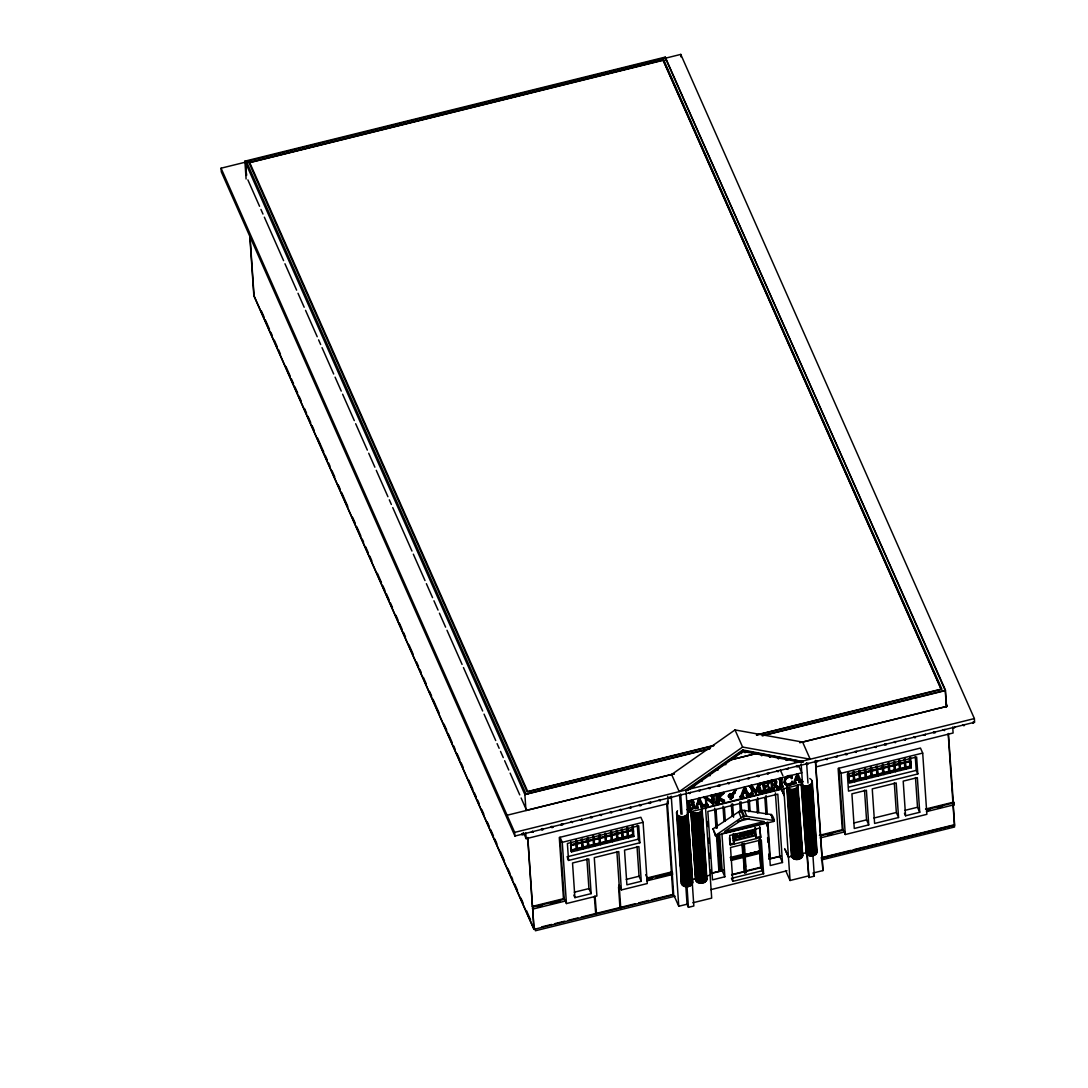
<?xml version="1.0" encoding="UTF-8"?>
<svg xmlns="http://www.w3.org/2000/svg" width="1088" height="1088" viewBox="0 0 1088 1088"><rect width="100%" height="100%" fill="white"/><g stroke="black" fill="none" stroke-linecap="round" stroke-linejoin="round"><path stroke-width="1.5" d="M791.534 778.627C790.296 774.955 784.462 778.831 785.346 781.918C786.053 787.399 792.118 781.714 792.581 782.054L792.309 784.298C782.517 791.017 781.021 773.799 791.547 775.635C792.01 781.102 791.751 775.839 788.705 776.492M791.547 775.635L791.942 778.491M700.441 800.088L698.958 798.293L695.953 806.548L694.62 807.595L694.987 808.629L698.142 807.84L696.714 806.63L697.49 804.086L700.713 803.284C701.012 807.269 703.569 808.506 704.29 805.188L702.671 804.413M698.142 807.84L697.83 806.779M704.602 806.249L704.29 805.188M745.851 788.854L744.967 786.828C742.9 789.398 741.214 794.866 740.398 797.382L743.553 796.606L742.125 795.382L742.9 792.839L746.11 792.05M743.553 796.606L743.226 795.546M746.926 793.71L746.504 795.872L750.013 795.002L748.082 793.166M750.013 795.002L748.707 794.444L745.525 788.106M768.196 786.597L768.101 785.835L764.837 786.733C762.062 779.552 771.406 786.461 768.4 781.238L761.913 782.843L763.15 783.278L763.613 789.398L762.362 791.126L769.039 789.48L769.325 787.372L767.611 789.303L764.986 789.847L764.551 786.529L767.87 785.849L768.196 786.597L764.878 787.277L764.551 786.529M769.325 787.372L769.651 788.12C771.066 791.561 760.118 792.758 763.926 790.69C763.368 782.884 760.444 783.306 768.726 781.986M768.4 781.238L768.74 783.958M800.809 780.11L802.427 780.885C801.706 784.203 799.15 782.966 798.85 778.994L795.627 779.783C792.962 782.054 796.906 782.775 795.151 782.993M798.578 775.798L797.708 773.772C795.641 776.342 793.954 781.81 793.125 784.339L796.294 783.55L794.852 782.326M802.74 781.959L802.427 780.885M792.309 784.298L792.254 781.306M570.615 821.97L572.465 822.582L571.635 821.345M609.77 812.274L611.606 812.899L610.776 811.662M629.34 807.432L630.958 808.18L630.632 806.82M658.689 800.156L660.321 800.918L659.994 799.558M692.675 786.121L694.049 786.964L694.647 785.822M698.401 790.337L699.761 791.18L700.182 789.888M700.55 780.572L701.923 781.415L702.345 780.123M708.438 775.01L710.056 775.771L709.988 774.466M716.312 769.461L717.93 770.222L717.604 768.862M739.935 752.814L741.567 753.576L741.499 752.27M737.542 780.64L738.902 781.483L739.337 780.205M754.46 753.44L753.141 754.256L752.434 753.182M825.615 758.839L826.989 759.682L827.41 758.39M864.756 749.142L866.13 749.999L866.551 748.707M913.689 737.038L915.062 737.882L915.484 736.59M952.843 727.342L953.931 728.226L954.815 727.042M730.225 799.041L732.047 797.898L733.108 793.438L732.346 797.79L730.388 799.245L732.714 797.817L733.788 793.274L735.189 792.921M738.67 811.838A5.957 3.876 -22.7 0 1 740.969 810.737L741.989 810.492A5.957 3.876 -22.7 0 1 744.342 810.424L771.446 814.572L771.161 815.483M774.166 820.842C766.238 807.174 776.587 819.318 773.5 821.481L715.17 835.666L741.159 817.782L738.67 811.838L712.926 828.893L713.157 829.845M733.897 793.519L735.08 792.662C732.482 794.09 734.862 790.323 736.29 790.418C734.536 788.596 731.231 795.546 733.23 793.696M733.856 792.962C736.399 789.126 735.733 789.738 733.285 793.383M733.788 793.274L732.605 797.572L730.238 798.918M732.02 793.71L733.176 793.138M701.094 807.119L701.515 804.943M746.504 795.872L747.429 794.92L746.45 792.798L743.226 793.587L742.451 796.13L743.566 796.294M802.414 781.211L798.905 782.068L799.653 780.654M692.675 882.83L687.806 811.757L692.675 882.83C691.533 887.604 683.332 888.202 681.414 883.728L676.546 812.641L677.498 810.669M687.902 812.79C686.827 817.918 677.022 818.19 676.546 812.641M696.143 881.171L691.37 811.118C694.158 814.735 702.508 813.457 702.059 808.221L706.928 879.308C705.854 884.435 696.048 884.721 695.572 879.172L690.907 810.791M695.572 879.172L695.871 878.138M791.955 857.453L787.168 787.399C789.97 791.03 798.32 789.738 797.871 784.502L802.74 855.59C801.666 860.717 791.86 861.002 791.384 855.454M812.219 780.953L817.088 852.04C815.973 856.501 809.05 857.208 806.29 853.903L801.516 783.85C804.998 789.507 817.292 782.789 809.798 778.505M772.521 780.654C770.494 783.618 773.704 787.032 775.513 783.319C776.519 779.43 769.583 781.456 772.738 785.074M760.036 787.671C763.708 794.417 755.412 793.315 758.622 785.06L756.024 792.146L751.754 785.373C746.926 785.142 754.446 789.249 750.856 793.397C748.49 795.124 755.548 793.506 751.563 788.895M761.722 790.976C758.989 795.682 758.268 789.929 758.622 785.06M698.958 798.293L696.606 806.507L694.987 808.629M744.369 787.046L742.016 795.26L740.398 797.382M797.11 773.99L794.743 782.218L793.125 784.339M697.49 804.086L697.041 807.378L698.156 807.527M795.627 779.783L795.26 783.251M697.68 803.529L698.972 799.748L700.822 803.583L698.006 804.277L697.68 803.529L700.495 802.835L701.039 804.032L697.83 804.834M698.006 804.277L698.972 799.748M743.09 792.295L744.369 788.514L746.232 792.336L743.417 793.043L743.09 792.295L745.892 791.588M743.417 793.043L744.369 788.514M796.158 779.987L797.436 776.206L798.959 779.294L796.158 779.987L797.11 775.458M711.484 795.722L710.831 795.505L713.932 794.73L712.803 796.035L713.578 804.073L706.058 798.374L713.075 804.277M704.752 797.001L705.894 796.729L712.871 802.414C709.417 792.486 716.366 793.37 713.578 804.073M762.049 791.724C759.111 792.418 758.662 784.829 761.26 784.135C758.336 780.518 756.228 789.616 755.698 791.398L756.024 792.146M758.526 783.7L758.322 785.958M751.522 787.209C750.326 791.656 755.426 795.478 750.162 794.675C752.488 793.778 752.787 786.76 749.727 787.005L749.401 785.944M737.487 836.182L735.91 837.039M706.058 798.374L706.493 804.073L707.771 804.644L704.657 805.419L705.799 803.284L705.391 798.048L704.249 797.123M706.384 799.122L706.833 804.821L708.098 805.392L704.983 806.167L706.126 804.862L705.786 799.15L703.909 797.205M752.284 788.351L755.643 793.737L757.18 788.936M756.106 793.574L758.962 785.808M735.692 835.448L736.331 835.774L734.699 836.944L736.318 836.074M768.944 787.386L769.27 788.134C768.808 791.194 762.987 791.778 764.878 787.277M770.766 789.874C774.574 787.794 768.332 780.586 771.95 781.211C774.955 778.75 779.294 782.231 775.173 784.611C777.906 786.842 779.77 789.779 776.03 787.209A113.533 78.907 -23.8 0 0 774.017 784.747C771.732 783.238 771.61 789.004 773.949 787.943C767.217 795.165 774.819 781.47 769.842 781.198C771.99 778.614 780.014 779.824 774.846 783.863M791.86 781.32L792.186 782.068C789.861 789.562 780.817 780.912 787.018 777.172M736.018 835.366L734.754 835.679M734.699 836.944L734.59 835.326L735.733 835.57M740.751 834.428L740.574 833.748L740.275 835.176L740.738 834.115L741.554 835.176M716.638 802.427C715.047 804.617 716.829 793.125 716.217 795.505C719.372 797.477 714.571 804.467 716.978 803.175M688.881 810.138C686.283 811.063 689.683 801.285 687.126 801.366M687.657 810.451L688.786 809.295L687.82 801.693M689.697 805.229L689.37 804.481C696.347 803.447 687.439 798.66 689.697 805.229C693.246 805.963 693.6 799.898 690.078 801.013M780.15 786.175L779.865 779.144L778.654 778.695L782.136 777.838L781.782 786.053L783.061 786.828L779.579 787.698L779.198 786.665L780.15 786.175L779.579 787.698M780.477 786.923L779.674 778.954M741.717 835.203L740.112 835.87L741.581 835.516L740.574 833.748M737.202 834.374L737.882 837.094L733.149 837.855L737.215 836.767L736.698 835.557M717.278 794.77C720.977 792.54 713.32 794.743 715.496 794.716M716.217 795.505L715.156 795.246L718.692 794.376L717.604 795.518L717.767 798.51C722.622 796.13 718.719 790.582 723.86 793.397L719.168 797.939C722.949 799.734 726.158 803.447 720.854 800.673C715.156 795.668 721.004 804.141 717.4 803.066M782.136 777.838L781.062 779.511L782.027 786.583M739.867 833.612L738.997 836.278L739.867 833.612C741.69 831.667 744.627 837.651 742.37 833.544L741.594 833.19M521.791 833.898C521.329 836.332 525.722 833.789 522.702 833.462M560.932 824.201C560.483 826.635 564.876 824.106 561.843 823.766M649.006 802.4C648.394 804.59 652.773 802.74 650.202 801.978M688.704 792.567L689.697 793.642L690.404 792.309M727.858 782.884L728.838 783.958L729.545 782.626M777.458 757.86L778.45 758.934L779.334 757.751M776.778 770.766L778.056 771.8L778.478 770.508M815.932 761.07L816.925 762.144L817.618 760.825M904.006 739.269L905.27 740.302L905.692 739.01M943.146 729.572L944.425 730.619L944.846 729.327M720.909 793.519L717.767 798.51M737.174 835.244C737.773 833.082 730.796 835.312 733.652 836.373L733.475 835.734M719.168 797.939L718.828 797.191L723.479 792.363M737.65 835.897L737.365 834.727M600.236 814.341L601.066 815.592L601.95 814.395M679.089 794.825L679.905 796.062L680.612 794.73M760.934 754.582L761.763 755.82L762.457 754.487M767.162 773.024L767.992 774.262L768.686 772.929M855.236 751.223L856.066 752.461L856.773 751.128M894.39 741.526L895.206 742.764L895.914 741.431M752.95 831.436L755.045 831.082L753.114 831.803L753.875 830.674M753.603 831.994L752.502 831.681L753.807 830.566L754.161 831.3M752.651 832.034L753.957 830.933L753.114 831.803M736.862 836.006L737.052 834.795L733.489 836.019M751.686 832.714L752.787 830.824L751.495 832.388M751.482 831.735L752.311 831.069L751.332 832.021M735.012 729.926L671.622 774.506L679.198 791.642L742.587 747.062L810.193 759.206L802.618 742.084L735.012 729.926L742.587 747.062M688.078 790.242L743.145 751.441L801.094 762.253L803.366 761.695L742.778 749.945L685.399 790.106L685.712 790.826L688.078 790.242L687.766 789.521L514.678 832.374L514.923 836.033L974.617 722.228L974.372 718.57L680.762 54.4L665.938 58.072M685.712 790.826L743.09 750.652L803.366 761.695M689.289 810.03C691.587 810.057 696.034 808.166 694.321 805.229A2.502 1.741 -23.8 0 0 693.301 804.726L692.335 804.712L692.58 803.57A2.448 1.7 -23.8 0 0 693.138 803.08M692.335 804.712L692.906 804.318A2.448 1.7 -23.8 0 0 693.967 802.808C694.566 798.891 685.182 802.618 688.16 802.441M551.521 826.322C549.508 827.886 554.39 828.158 552.84 826.363M639.608 804.522C637.595 806.072 642.464 806.358 640.914 804.562M718.447 785.006C716.434 786.556 721.317 786.842 719.753 785.046M786.175 759.111C784.122 760.934 789.494 760.634 787.263 759.057M806.521 763.191C804.508 764.755 809.39 765.027 807.84 763.246M933.749 731.707C931.736 733.258 936.605 733.543 935.054 731.748M791.969 783.55L786.95 784.91L784.666 783.999L783.999 782.49L786.27 778.097L791.887 776.383M755.779 792.826L755.643 793.737M744.722 751.237C742.098 752.515 747.293 753.44 745.783 751.373M590.934 816.544C588.2 818.094 593.994 818.448 591.75 816.571M769.746 755.915L769.556 757.302L771.106 756.364M669.773 797.028C667.148 798.306 672.343 799.231 670.82 797.164M794.784 760.58L794.58 761.981L796.13 761.042M757.846 775.214C755.222 776.506 760.43 777.417 758.907 775.35M797.001 765.53C794.362 766.809 799.571 767.734 798.048 765.666M845.934 753.413C843.295 754.705 848.504 755.616 846.981 753.549M885.074 743.73C882.436 745.008 887.645 745.933 886.122 743.866M973.148 721.915L972.958 723.316L974.386 722.201M776.356 787.658L778.614 786.787L775.526 784.72M736.154 837.393L737.732 836.767L737.487 835.543M764.837 786.733L764.51 785.985L767.761 785.087L767.87 785.849M770.44 789.126L773.949 787.943M687.33 809.703L688.541 809.39M740.071 796.634L743.226 795.858M792.798 783.591L793.533 783.387M744.627 854.787L759.737 851.047L760.294 852.298L745.171 856.038L744.695 854.95L759.737 851.047L758.989 840.004M761.233 783.85L758.866 784.448M781.266 778.899L778.981 779.443L780.014 779.702M700.767 806.371L704.276 805.501M780.001 786.76L779.198 786.665M528.006 793.778L524.878 794.566L525.966 810.451L674.397 773.745M754.705 832.796L753.644 831.586L754.882 832.878L753.182 832.837L754.732 832.524M246.092 178.99L244.882 161.174L665.244 57.106L945.254 690.499M514.923 836.033L221.313 171.863L221.068 168.205L249.07 161.269M248.962 162.629L663.068 60.03L941.188 689.411M713.497 745.484L527.068 791.71L248.962 162.547M756.391 734.944L941.174 689.126L663.068 60.112M713.918 745.661L527.83 791.738L249.737 162.642L663.843 60.126L941.936 689.221L756.745 735.066M710.178 748.53L526.062 794.104L246.418 161.527L665.598 57.759L665.652 58.562M762.783 735.502L945.241 690.336L946.397 707.336M709.607 748.898L524.878 794.566L244.882 161.174M762.198 735.828L945.458 690.567M728.824 760.294L756.867 753.358M799.748 742.75L946.533 706.452L945.418 690.05L665.434 58.045M507.103 815.238L674.234 773.867M727.695 760.634L757.18 753.331M802.618 742.084L947.294 706.275L945.921 703.161M689.398 789.113L974.372 718.57M523.41 832.483L526.157 838.698L668.277 803.515L667.787 796.307M815.646 767.026L953.102 732.999L952.707 727.233M686.705 801.298L801.774 772.806L798.551 765.517M689.398 804.93L692.539 804.916L693.301 807.636A1.986 1.387 -23.8 0 1 692.553 808.588L690.173 809.268L689.398 804.93L690.173 809.268M689.724 805.678L692.526 805.46L692.961 806.888A1.986 1.387 -23.8 0 1 692.226 807.84L689.846 808.52M795.818 779.239L798.633 778.546L799.177 779.742L795.967 780.531M643.09 822.297L647.265 883.538L621.384 889.943L618.773 851.55L594.279 857.616L596.904 896.009L566.44 903.557L562.265 842.316L643.09 822.297L640.873 817.278L559.286 837.474L563.462 898.702M922.692 753.086L926.867 814.327L845.281 834.523L841.106 773.282L922.692 753.086L920.462 748.054L838.127 768.441L842.302 829.682M705.214 807.704L779.62 789.276M687.48 812.559L802.536 784.067L801.162 763.871M570.982 844.791L575.77 843.608L575.579 840.684M848.463 776.506L910.316 761.192L910.942 762.62M571.037 845.58L575.824 844.383L576.123 848.762L571.336 849.959M848.994 781.211L853.577 780.082L853.278 775.703L848.694 776.846L848.898 779.756M633.148 826.146L633.855 836.468L571.472 851.918L570.846 850.476L633.216 835.04L632.604 826.01M848.817 781.66L910.67 766.346L910.044 757.316M910.602 757.466L911.295 767.788L849.456 783.102L848.749 772.779M566.97 856.841L638.275 839.188L637.323 825.302M848.572 787.127L916.218 770.386L915.266 756.5M741.173 817.782A5.957 3.876 -22.7 0 1 743.471 816.694L744.505 816.435A5.957 3.876 -22.7 0 1 746.844 816.381L773.935 820.515M568.548 860.431L639.866 842.778L638.71 825.806L567.392 843.458L568.548 860.431L567.501 858.038M917.796 773.976L848.518 791.126L847.362 774.153L916.64 757.003L917.796 773.976L916.218 770.386M737.99 821.508L749.102 818.761M760.077 827.954L729.681 835.489L730.334 845.022L760.73 837.502L759.642 826.948L760.73 837.502M746.178 832.456L743.947 833.136L744.627 833.653C742.206 832.13 747.633 831.463 747.81 833.87L747.565 832.116L747.66 833.517L746.191 832.048C747.565 833.231 746.572 830.987 748.925 831.368L750.326 831.953M748.68 834.02L747.143 834.265L749.224 834.564L749.618 831.205L751.74 830.674L751.441 831.558M752.474 831.422L752.461 830.498L754.623 830.362M740.03 833.966L741.594 833.585L742.927 835.298L744.804 835.652L746.912 834.55L744.246 835.516L743.512 834.754L743.702 835.652C736.059 836.128 748.585 835.244 741.35 836.223M749.129 831.858L746.735 832.442L747.714 832.47M751.944 831.164L750.176 831.885M752.488 830.892L754.501 830.525M733.135 836.21C734.4 834.265 733.557 839.854 733.788 835.924M744.11 833.503C745.389 831.545 744.532 837.148 744.763 833.204M749.673 832.429L748.517 832.279L748.83 834.374L747.429 834.727M749.822 832.089C750.747 830.47 751.21 833.993 749.768 833.218L749.945 833.966C757.615 832.578 745.253 835.271 752.243 833.136M751.74 830.674L752.95 831.178M740.112 834.822L741.2 834.55M752.502 831.681L754.283 832.497M734.835 836.386L735.937 836.128M741.404 834.822L739.949 835.176L740.479 836.318L740.452 835.516M752.787 832.524L751.509 832.633M734.808 836.658L736.086 836.128M739.962 835.516L741.295 834.972M746.558 834.945L746.218 834.36M733.883 838.358L733.094 837.746L733.734 837.175M740.833 835.625L741.037 836.59L739.065 837.066L738.834 835.924M746.191 834.102C744.79 835.448 745.729 831.218 745.851 834.455M734.631 835.965L735.379 837.039M751.699 833L752.216 832.47M740.493 836.046L738.29 836.59L739.065 837.066M743.553 835.285L741.186 835.87L741.866 836.386M746.409 834.578L744.097 835.829M746.953 835.122L744.233 835.38L744.056 834.632M753.331 833.204L755.276 833.054L752.053 832.102M733.312 838.222L737.365 837.121L737.229 835.856M738.453 836.944L740.615 835.883M749.958 834.102L752.406 833.49L752.202 832.606L752.624 833.313M733.339 840.222L756.35 834.523M754.841 827.764L755.385 835.706L733.203 841.201L732.768 834.836M730.334 845.022L729.898 844.043L734.006 843.023L733.353 833.476L733.788 834.469M760.281 836.495L756.174 837.502L755.521 827.968M574.301 892.214L588.921 888.597L586.894 858.894M853.658 823.058L866.538 819.862L864.511 790.174M873.977 818.026L896.335 812.491L894.309 782.87M904.917 810.37L917.51 807.255L915.484 777.553M626.266 879.417L639.05 876.248L637.024 846.491M564.536 899.246L532.712 907.12L532.386 906.399L564.21 898.525L560.034 837.284L562.265 842.316M646.639 878.111L672.126 871.801M730.184 857.507L742.764 854.393L742.016 843.35M819.386 835.353L843.05 829.491L838.889 768.25L841.106 773.282M925.507 809.078L953.822 802.074L954.135 802.794L954.271 804.739L926.473 811.621M646.952 878.832L672.452 872.522L672.574 874.48L646.898 880.831M820.583 835.856L843.377 830.212M926.582 809.608L954.135 802.794M730.592 858.446L743.186 855.318L742.424 844.274M744.695 854.95L759.818 851.21M574.899 897.641L591.138 893.629L588.785 858.976L572.533 863.002L574.899 897.641L573.784 895.125M868.754 824.894L854.27 828.485L851.918 793.832L866.402 790.255L868.754 824.894L866.538 819.862M898.552 817.523L874.602 823.453L872.25 788.895L896.199 782.966L898.552 817.523L896.335 812.491M905.57 815.782L919.727 812.274L917.361 777.634L903.203 781.13L905.57 815.782L904.454 813.266M594.334 896.349L595.721 914.097L533.95 929.383L532.671 908.317M537.445 907.134L542.368 905.91M550.446 903.91L560.143 901.517M641.267 881.28L626.892 884.83L624.526 850.122L638.901 846.573L641.267 881.28L639.05 876.248M647.442 879.906L652.256 878.71M656.214 877.73L669.909 874.344M827.818 835.244L832.742 834.034M926.99 810.696L930.267 809.894M937.57 808.085L942.48 806.861M731.082 859.534L743.662 856.419L742.805 843.798M565.638 900.959L532.834 909.078L532.522 908.358M820.202 837.937L844.723 831.858M731.136 860.445L743.73 857.33L744.79 872.916L746.3 872.535L745.239 856.95L760.362 853.21L760.294 852.298M723.615 870.155L711.253 873.215L711.022 869.883M769.026 858.922L781.225 855.902M711.348 873.419L723.71 870.359M769.801 858.949L781.32 856.106M692.662 879.444L695.83 878.669M706.955 875.908L710.124 875.133M785.223 849.837L788.46 857.086L793.383 855.875M802.903 853.522L806.643 852.584L808.914 877.513L814.327 876.166L812.831 854.162M745.606 870.971L760.73 867.231L759.669 851.646L760.362 853.21M731.571 874.616L744.165 871.502L744.79 872.916M731.762 874.929L760.934 867.707L759.057 840.167M724.866 876.778L712.504 879.838L707.839 811.458L777.811 794.145L782.476 862.512L770.277 865.531L767.339 822.419L721.929 833.653L724.866 876.778L722.106 870.536M541.797 926.867L551.67 924.433M554.948 923.617L564.822 921.169M568.099 920.366L577.973 917.918M581.25 917.102L635.501 903.679M638.792 902.863L648.652 900.415M651.943 899.613L673.309 894.322M821.263 857.698L850.843 850.367M854.134 849.551L863.994 847.117M867.286 846.301L877.146 843.853M880.437 843.037L952.762 825.139M821.277 858.146L954.434 825.18M821.957 858.092L954.638 825.248L953.197 804.209M732.809 881.362L763.613 873.746L761.301 839.895L730.51 847.511L732.809 881.362L731.476 878.356L762.28 870.726L760.077 838.576M675.104 896.186L535.378 930.77L535.228 928.499M821.413 859.955L954.557 827.002L948.233 734.278M710.804 889.644L786.978 870.781M667.434 803.039L673.69 894.798L678.762 906.263L687.058 904.21L685.807 885.863M692.838 902.782L711.688 898.117L705.554 808.03M812.94 873.052L822.99 870.563L815.497 760.512M785.658 870.563L790.051 880.491L808.234 875.99M687.058 904.21L688.432 907.338L693.845 905.991L686.106 792.363M755.698 791.398L752.162 786.026L749.727 787.005M706.221 797.477L704.235 798.266M687.575 801.258L692.145 800.278L693.641 802.06A2.448 1.7 -23.8 0 1 693.532 802.441M721.63 793.669L723.86 793.397M780.858 786.529L782.734 786.08L781.701 785.835M749.686 794.254L746.123 794.838M717.06 802.318L718.964 801.87L717.658 801.108M723.398 800.768L724.2 800.265L718.828 797.191M697.816 807.092L694.62 807.595M721.235 794.267L720.691 793.886M688.051 812.586L689.819 812.206A5.739 3.998 -3.9 0 0 689.819 811.158M772.562 784.312C774.139 784.938 777.022 780.762 773.881 780.368M772.439 784.747L774.357 785.495A113.533 78.907 -23.8 0 1 776.356 787.957L776.696 788.406M688.962 809.282C691.261 809.309 695.708 807.418 693.994 804.481A2.502 1.741 -23.8 0 0 692.974 803.978L691.995 803.964M774.275 788.691L772.997 788.569L772.766 785.495M754.12 832.946L753.182 832.837M802.754 781.633L801.434 781.388L798.252 775.05M704.616 805.936L703.297 805.691L700.114 799.34M730.837 794.702C727.926 792.132 729.83 800.319 730.782 794.893M729.681 797.218C732.85 796.538 731.095 791.153 728.756 794.866A4.134 2.883 -23.8 0 0 728.307 796.117C732.986 800.986 729.667 788.936 729.531 796.906M753.399 831.45L754.555 832.429M754.038 832.007L753.644 831.586M620.568 809.227L621.398 810.478L619.521 810.057M581.427 818.924L582.243 820.162L580.38 819.74M532.494 831.042L533.31 832.279L531.447 831.858M737.079 835.502L737.786 836.155M752.787 833.68L752.202 832.606M747.266 834.374L747.946 834.877M737.147 835.638C739.133 837.474 732.958 839.066 733.067 837.338M754.854 832.347L754.882 832.878M746.912 834.55L745.634 833.245L747.293 834.632L749.224 834.564M746.871 832.592L746.191 832.048M731.326 793.995L728.892 795.165A4.134 2.883 -23.8 0 0 728.443 796.43C728.783 799.517 733.094 795.614 731.326 793.818M741.758 833.544L742.533 833.898M725.75 763.368L725.805 764.674L724.2 764.306M705.894 796.729L712.871 802.414M925.276 734.169L925.099 735.366L923.494 734.998M876.343 746.286L875.922 747.565L874.521 746.926M837.189 755.97L837.026 757.166L835.38 756.609M788.256 768.087L787.834 769.379L786.447 768.726M733.856 757.928L733.679 759.125L732.074 758.758M749.115 777.784L748.694 779.062L747.293 778.423M709.974 787.467L709.811 788.664L708.193 788.297M745.797 833.598L746.382 834.85M691.288 880.002L692.104 880.831M767.448 782.231L768.346 784.067M964.594 724.622L963.995 725.764L962.594 725.125M751.862 787.957L754.12 791.384M816.517 850.041L817.088 852.04M806.29 853.903L801.162 784.543M802.169 853.59L802.74 855.59M953.958 804.018L954.271 804.739M910.67 766.346L911.295 767.788M905.923 769.121L904.672 758.649M917.51 807.255L919.727 812.274M900.578 770.44L899.327 759.968M895.383 771.718L894.214 762.552M889.807 773.106L888.556 762.634M883.918 774.561L882.667 764.102M878.016 776.03L876.86 766.85M872.086 777.498L870.835 767.026M866.306 778.926L865.055 768.454M860.54 780.354L859.384 771.174M854.76 781.782L853.509 771.31M843.05 829.491L845.281 834.523M800.782 761.546L801.094 762.253M799.775 781.32L800.115 782.068M798.85 781.796L799.231 782.816M795.967 782.49L796.294 783.55M792.758 783.292L793.098 784.04M780.341 769.978L782.911 775.785M782.19 778.124L782.517 778.872M781.238 778.614L781.565 779.362M782.734 785.767L783.061 786.515M782.734 786.08L783.061 786.828M778.654 778.695L778.994 779.77M778.614 786.787L778.94 787.848M772.29 780.858L772.616 781.606M813.402 874.086L814.327 876.166M770.862 781.143L771.188 781.891M773.949 788.256L774.275 789.004M769.828 780.885L770.168 781.633M769.842 781.198L770.168 781.946M772.847 788.011L773.174 788.759M771.338 788.351L771.664 789.099M770.399 788.841L770.726 789.589M767.761 785.087L768.169 785.876M769.039 789.48L769.379 790.228M764.701 783.469L764.374 782.721L764.51 785.985M762.96 783.102L763.286 783.85M761.913 782.843L762.239 783.904M764.986 789.847L765.313 790.595M760.934 783.387L761.26 784.135M763.422 790.31L763.762 791.058M759.886 783.904L760.213 784.652M762.321 790.84L762.702 791.874M761.722 791.289L762.049 792.037M742.778 749.945L743.09 750.652M760.621 791.044L760.961 791.792M784.693 848.586L788.46 857.086M759.111 791.37L759.438 792.118M758.254 791.846L758.635 792.88M751.754 785.373L752.08 786.121M752.869 793.166L753.209 794.226M751.903 793.179L752.23 793.927M779.715 856.27L782.476 862.512M750.856 793.397L751.196 794.145M749.836 793.927L750.162 794.675M749.686 793.941L750.217 794.961M747.048 794.376L747.374 795.124M742.9 792.839L743.226 793.587M742.125 795.382L742.519 796.307M740.03 796.348L740.357 797.096M755.385 835.706L756.622 838.522M752.461 830.498L752.638 831.259M752.352 832.184L752.746 833.068M752.406 833.49L752.066 833.054M751.346 832.279L751.55 833.177L751.454 831.286M749.618 831.205L749.809 831.953M747.456 833.109L747.81 833.87M760.73 867.231L763.613 873.746M743.906 832.619L744.097 833.367M743.702 835.652L743.022 835.149M741.037 836.59L738.439 836.822L738.262 836.06M740.289 835.557L740.642 836.4M724.2 800.265L724.526 801.013M724.2 800.578L724.526 801.326M720.936 793.723L721.262 794.471M720.011 793.22L720.351 793.968M720.011 793.519L720.351 794.267M722.282 801.883L718.012 798.102L717.794 798.932M718.366 793.628L718.746 794.662M717.441 794.417L717.767 795.165M742.764 854.393L743.662 856.419M718.95 801.557L719.29 802.618M732.931 835.326L733.122 836.087M714.83 794.498L715.156 795.573M717.903 801.625L718.23 802.373M713.932 794.73L714.286 795.763M716.366 801.965L716.693 802.713M712.98 795.546L713.306 796.294M734.006 843.023L734.441 844.002M715.36 802.468L715.741 803.502M745.81 871.447L746.3 872.535M712.218 796.525L711.892 795.777L712.545 801.666M710.831 795.505L711.158 796.566M707.771 804.331L708.098 805.392M706.724 804.372L707.05 805.12M705.622 804.603L705.949 805.351M704.602 805.134L704.983 806.167M701.638 805.623L701.978 806.371M700.713 806.086L701.039 806.834M696.714 806.63L697.122 807.554M689.275 801.366L689.602 802.114M686.759 801.448L687.099 802.196M686.759 801.761L687.099 802.509M688.296 808.914L688.636 809.662M687.276 809.418L687.602 810.166M667.325 801.353L668.277 803.515M638.275 839.188L639.866 842.778M633.502 831.314L632.862 829.872L570.493 845.308L571.132 846.75M633.216 835.04L633.855 836.468M645.728 874.725L646.83 877.227M628.47 837.801L627.218 827.329M623.125 839.12L621.969 829.954M617.93 840.412L616.774 831.232M612.367 841.786L611.116 831.327M606.465 843.254L605.309 834.074M619.167 884.925L621.384 889.943M600.562 844.71L599.406 835.53M619.303 886.87L619.616 887.59L619.48 885.632M594.633 846.178L593.382 835.706M588.853 847.606L587.697 838.426M583.086 849.034L581.93 839.854M577.306 850.462L576.055 840.004M588.921 888.597L591.138 893.629M247.887 179.901L259.556 206.298M260.93 209.413L262.983 214.064M264.357 217.178L283.587 260.658M284.947 263.758L296.63 290.17M298.003 293.27L304.178 307.251M305.551 310.352L317.22 336.75M318.594 339.864L320.647 344.515M322.021 347.63L333.69 374.027M335.063 377.128L341.251 391.109M342.625 394.21L354.294 420.621M355.667 423.722L367.336 450.119M368.71 453.234L374.884 467.201M376.258 470.315L387.926 496.713M389.3 499.814L391.367 504.478M392.741 507.579L411.958 551.058M413.331 554.173L425 580.57M426.374 583.671L432.548 597.652M433.922 600.766L438.042 610.082M439.416 613.183L445.604 627.164M446.978 630.265L462.074 664.428M463.447 667.542L482.664 711.022M484.038 714.122L495.72 740.534M497.094 743.634L499.147 748.299M500.521 751.4L503.268 757.615M504.642 760.716L508.762 770.032M510.136 773.146L519.738 794.879M521.111 797.994L525.926 808.86M564.21 898.525L566.44 903.557M221.068 168.205L514.678 832.374M533.134 906.209L533.46 906.93M261.242 310.624L263.99 316.839M265.363 319.954L269.484 329.27M270.858 332.384L272.231 335.485M274.285 340.15L277.046 346.365M278.419 349.479L280.473 354.144M285.967 366.574L290.088 375.904M291.475 379.005L293.529 383.67M294.902 386.784L297.65 392.999M299.023 396.114L301.09 400.765M304.518 408.544L306.585 413.209M307.958 416.31L310.706 422.525M312.079 425.639L314.146 430.304M317.574 438.07L323.762 452.064M325.135 455.165L327.202 459.83M328.576 462.944L329.95 466.045M332.003 470.71L334.75 476.925M338.191 484.704L340.245 489.369M341.632 492.47L347.806 506.464M352.621 517.344L355.368 523.559M356.742 526.66L360.862 535.99M362.236 539.104L363.61 542.205M365.677 546.87L368.424 553.085M369.798 556.199L371.851 560.864M377.359 573.294L381.48 582.624M382.854 585.725L384.907 590.39M386.281 593.504L389.028 599.719M390.402 602.82L392.469 607.485M395.91 615.264L397.963 619.915M399.337 623.03L402.084 629.245M403.458 632.359L405.525 637.01M408.966 644.79L413.086 654.119M416.514 661.885L418.581 666.55M419.954 669.65L421.328 672.765M423.382 677.43L426.142 683.645M429.57 691.41L431.637 696.075M433.01 699.19L439.185 713.17M443.999 724.05L446.746 730.266M448.12 733.38L452.241 742.71M453.614 745.81L454.988 748.925M457.055 753.59L459.802 759.805M461.176 762.906L463.243 767.57M468.738 780.014L472.858 789.33M474.232 792.445L476.299 797.11M477.673 800.21L479.046 803.325M481.794 809.54L483.847 814.205M487.288 821.97L489.342 826.635M490.729 829.75L493.476 835.965M494.85 839.066L496.903 843.73M500.344 851.51L504.465 860.826M507.906 868.605L509.959 873.27M511.333 876.37L512.706 879.485M514.774 884.15L517.521 890.365M520.948 898.13L523.015 902.795M526.456 910.561L530.577 919.89M533.95 929.383L253.858 295.773L249.764 235.702M771.637 817.02L773.5 821.481M744.369 810.424L746.858 816.381M744.505 816.435L742.016 810.478L740.969 810.737L743.471 816.694M713.116 828.798L715.605 834.754M713.782 831.341L715.659 835.802M797.708 773.772L798.32 775.227M744.967 786.828L745.579 788.283M699.57 798.075L700.182 799.517M706.833 878.274L706.928 879.308M681.414 883.728L680.925 871.665M595.082 896.158L596.482 913.906L672.942 894.975L671.514 873.95M245.874 166.994L246.486 175.236M245.874 167.09L246.486 175.454M743.893 843.812L744.355 850.177L743.866 843.744M953.523 804.93L948.382 733.489M909.568 758.01L909.758 760.92L905.434 761.994L905.23 759.084M904.182 759.342L904.386 762.253L900.089 763.327L899.885 760.403M898.838 760.662L899.042 763.586L894.894 764.606L894.69 761.695M893.642 761.954L893.846 764.864L889.318 765.993L889.127 763.069M888.08 763.327L888.27 766.251L883.429 767.448L883.225 764.524M882.178 764.782L882.382 767.706L877.526 768.903L877.322 765.993M876.289 766.251L876.479 769.162L871.597 770.372L871.393 767.462M870.346 767.72L870.55 770.63L865.817 771.8L865.613 768.89M864.579 769.148L864.77 772.058L860.05 773.228L859.846 770.318M858.813 770.576L859.003 773.486L854.27 774.67L854.066 771.746M853.033 772.004L853.223 774.928L848.64 776.057L848.45 773.133M848.205 772.63L848.64 779.076M815.361 760.539L822.868 870.59M812.015 783.02L816.789 853.06M811.362 783.972L816.136 854.026M810.37 784.774L815.157 854.828M809.132 785.4L813.919 855.454M806.589 762.729L807.976 783.047M807.731 785.781L812.505 855.834M806.249 785.903L811.022 855.957M804.794 785.74L809.567 855.794M803.461 785.332L808.234 855.386M807.323 854.148L808.914 877.513M802.346 784.679L807.119 854.733M802.087 785.876L802.427 790.881M803.23 802.563L803.461 805.895M804.372 819.237L804.59 822.569M805.392 834.251L805.623 837.583M797.667 786.57L802.441 856.623M798.075 793.546L798.755 803.556M799.095 808.561L799.775 818.557M800.238 825.234L800.918 835.244M801.258 840.249L802.06 851.918M797.014 787.522L801.788 857.575M796.035 788.338L800.809 858.391M794.798 788.95L799.571 859.003M793.383 789.33L798.157 859.384M791.901 789.453L796.674 859.506M790.446 789.29L795.219 859.343M789.113 788.882L793.886 858.935M787.998 788.229L792.771 858.282M786.692 786.434L791.479 856.487M783.782 788.487L790.051 880.491M775.39 792.907L779.81 856.474M766.034 795.45L767.285 813.783M767.856 822.12L770.358 858.813M764.85 797.504L765.993 814.327M766.564 822.65L766.782 825.969M767.584 837.583L767.924 842.547M768.713 854.162L769.053 859.139M757.683 797.558L758.717 812.709M756.5 799.571L757.411 813.035M754.46 829.994L754.474 830.797M749.333 799.626L750.135 811.417M748.027 799.952L748.83 811.73M749.768 833.218L749.945 833.966M749.088 831.327L749.115 832.13M746.858 831.885L746.885 832.81M744.314 843.418L745.171 856.038M740.982 801.693L741.676 811.798M744.858 857.412L745.498 866.769M744.75 858.5L745.28 866.293M739.677 802.019L740.37 812.124M743.24 856.229L744.301 871.828M732.632 803.76L733.557 817.224M680.762 54.4L680.925 56.848M731.326 804.086L732.129 815.864M729.463 837.678L729.898 844.043M724.39 807.514L725.315 820.978M722.976 806.154L724.01 821.304M719.617 834.047L722.201 870.74M718.964 834.442L721.439 870.917M665.244 57.106L665.475 60.343M716.04 809.513L717.291 827.859M717.74 834.537L720.242 871.216M715.482 809.649L716.734 827.995M717.196 834.673L719.698 871.352M714.626 808.166L715.986 828.186M716.448 834.85L718.937 871.542M707.73 821.522L708.07 826.526M708.859 838.195L709.213 843.2M709.893 853.21L710.233 858.214M701.869 810.288L706.642 880.342M701.583 807.255L701.923 812.26M702.263 817.265L702.943 827.274M703.406 833.938L704.086 843.948M704.426 848.953L705.228 860.622M705.568 865.626L706.248 875.636M701.202 811.24L705.976 881.294M700.223 812.056L704.997 882.11M698.986 812.668L703.759 882.722M697.571 813.049L702.345 883.102M696.089 813.171L700.862 883.225M694.634 813.008L699.407 883.062M693.301 812.6L698.074 882.654M692.186 811.947L696.959 882.001M691.002 811.811L695.667 880.206M686.95 814.762L691.723 884.816M685.97 815.578L690.744 885.632M684.733 816.204L689.506 886.258M683.318 816.585L688.092 886.638M680.694 793.9L682.081 814.218M687.045 887.019L688.432 907.338M681.836 816.694L686.61 886.747M679.66 795.763L680.911 814.11M680.381 816.544L685.154 886.598M679.048 816.122L683.822 886.176M677.933 815.483L682.706 885.537M677.117 814.64L681.89 884.694M676.831 811.621L677.294 818.285M677.634 823.29L678.314 833.299M678.762 839.977L679.442 849.986M679.796 854.978L680.585 866.66M671.269 796.212L678.762 906.263M666.686 803.216L671.378 871.991M632.114 826.69L632.318 829.614L627.98 830.688L627.776 827.764M626.742 828.022L626.933 830.946L622.635 832.007L622.431 829.083M621.398 829.342L621.588 832.266L617.44 833.299L617.236 830.375M616.202 830.634L616.393 833.558L611.864 834.673L611.674 831.749M616.882 851.537L620.731 907.909M618.542 887.06L619.983 908.086M610.626 832.007L610.83 834.931L605.975 836.128L605.771 833.218M604.738 833.476L604.928 836.386L600.073 837.597L599.882 834.673M598.835 834.931L599.026 837.855L594.143 839.066L593.939 836.142M592.906 836.4L593.096 839.324L588.363 840.494L588.173 837.57M587.126 837.828L587.33 840.752L582.597 841.922L582.406 838.998M581.359 839.256L581.55 842.18L576.817 843.35L576.626 840.426M570.778 841.595L571.472 851.918M570.67 847.892L570.846 850.476M527.802 837.474L534.058 929.247L254.062 295.841L249.968 235.77M527.694 837.624L532.386 906.399M525.762 832.932L526.157 838.698M541.253 829.233C542.898 832.143 544.231 826.88 541.253 829.233M744.07 818.475L724.622 831.382L764.279 821.562L744.07 818.475M581.604 842.955L576.871 844.125L577.17 848.504L581.903 847.334L581.604 842.955M587.37 841.527L582.651 842.697L582.95 847.076L587.67 845.906L587.37 841.527M593.15 840.099L588.418 841.269L588.717 845.648L593.45 844.478L593.15 840.099M599.08 838.63L594.198 839.841L594.497 844.22L599.379 843.01L599.08 838.63M604.982 837.175L600.127 838.372L600.426 842.751L605.282 841.554L604.982 837.175M610.885 835.706L606.03 836.917L606.329 841.296L611.184 840.086L610.885 835.706M616.447 834.333L611.918 835.448L612.218 839.827L616.746 838.712L616.447 834.333M621.642 833.054L617.494 834.074L617.794 838.454L621.942 837.434L621.642 833.054M626.987 831.722L622.69 832.796L622.989 837.175L627.286 836.101L626.987 831.722M632.373 830.389L628.034 831.463L628.334 835.842L632.672 834.768L632.373 830.389M859.058 774.275L854.325 775.445L854.624 779.824L859.357 778.654L859.058 774.275M864.824 772.847L860.105 774.017L860.404 778.396L865.123 777.226L864.824 772.847M870.604 771.419L865.871 772.589L866.17 776.968L870.903 775.798L870.604 771.419M876.534 769.95L871.651 771.161L871.95 775.54L876.833 774.33L876.534 769.95M882.436 768.482L877.581 769.692L877.88 774.071L882.735 772.861L882.436 768.482M888.325 767.026L883.483 768.223L883.782 772.602L888.624 771.406L888.325 767.026M893.901 765.653L889.372 766.768L889.671 771.147L894.2 770.032L893.901 765.653M899.096 764.361L894.948 765.394L895.247 769.774L899.395 768.74L899.096 764.361M904.441 763.042L900.143 764.102L900.442 768.482L904.74 767.421L904.441 763.042M909.813 761.709L905.488 762.783L905.787 767.162L910.112 766.088L909.813 761.709M784.271 795.695L781.238 788.882L784.271 795.695"/></g></svg>
